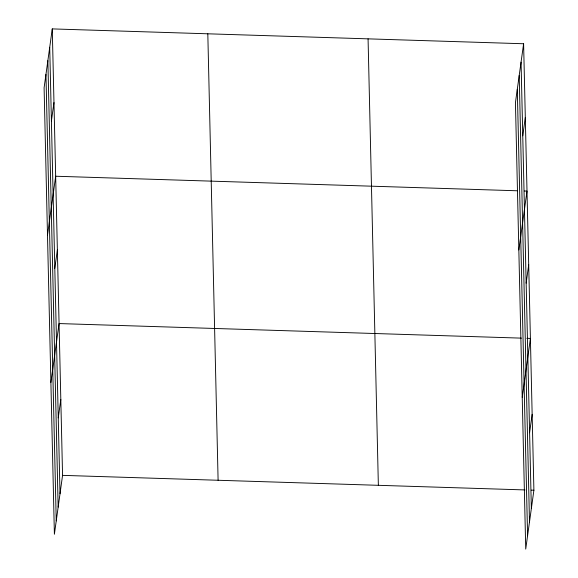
<?xml version="1.0" encoding="UTF-8"?>
<svg xmlns="http://www.w3.org/2000/svg" width="578" height="578" viewBox="0 0 578 578"><rect width="100%" height="100%" fill="white"/><g stroke="black" fill="none" stroke-linecap="round" stroke-linejoin="round"><path stroke-width="0.87" d="M52.273 28.9L44.101 87.784L54.39 534.245L62.561 475.362L52.273 28.9L523.61 43.755L533.899 490.216L525.727 549.1L515.439 102.638L523.61 43.755M51.413 120.968L53.971 102.566M47.497 235.116L55.669 176.232L517.173 190.776M54.809 268.3L57.367 249.898M50.893 382.448L59.057 323.564L521.464 338.137M58.255 417.865L60.813 399.463M522.758 135.823L525.308 117.421M518.834 249.971L527.006 191.087L524.325 191M526.153 283.155L528.704 264.753M522.23 397.303L530.402 338.419L526.825 338.311M529.6 432.72L532.15 414.318M62.561 475.362L524.961 489.934M531.218 490.137L533.899 490.216M521.06 62.157L531.348 508.618M519.203 75.516L529.491 521.977M517.296 89.279L527.584 535.741M368.07 38.856L378.359 485.318M207.813 33.799L218.101 480.267M49.715 47.302L60.004 493.764M47.866 60.661L58.154 507.123M45.951 74.425L56.239 520.886"/></g></svg>
